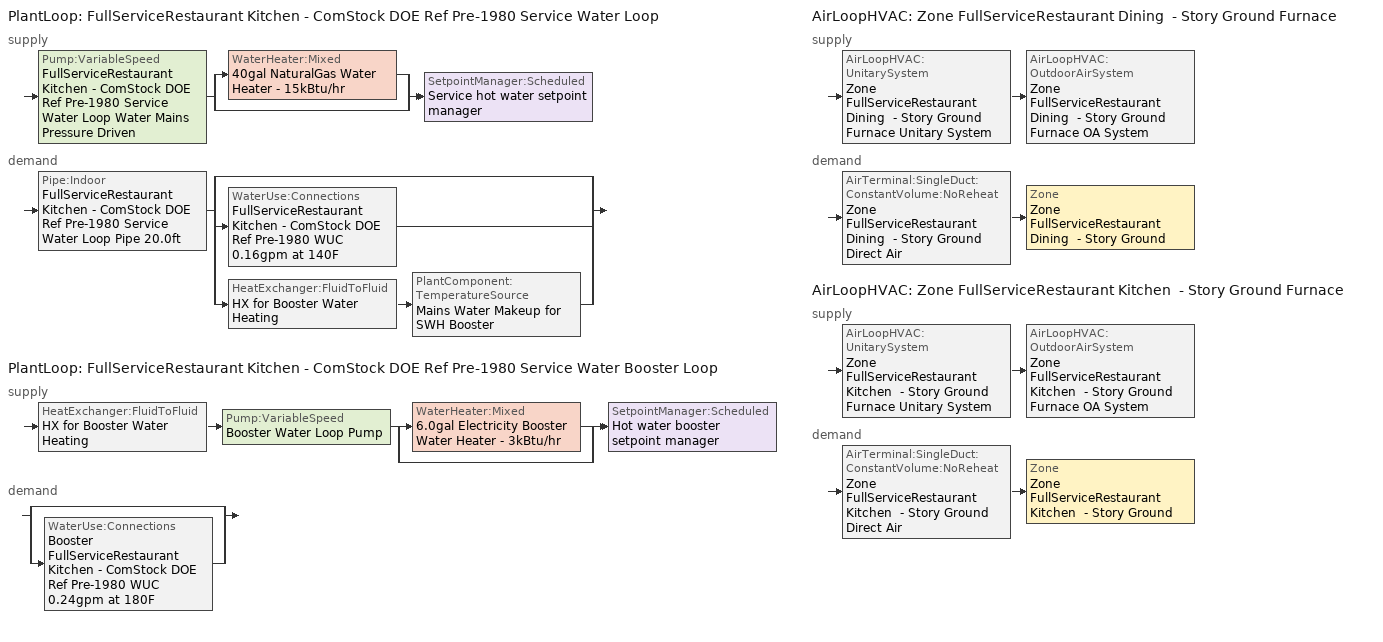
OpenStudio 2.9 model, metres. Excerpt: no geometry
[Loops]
PlantLoop 'FullServiceRestaurant Kitchen - ComStock DOE Ref Pre-1980 Service Water Loop'
 supply: Pump:VariableSpeed 'FullServiceRestaurant Kitchen - ComStock DOE Ref Pre-1980 Service Water Loop Water Mains Pressure Driven' > split
  | WaterHeater:Mixed '40gal NaturalGas Water Heater - 15kBtu/hr'
  | bypass
  join > SetpointManager:Scheduled 'Service hot water setpoint manager'
 demand: Pipe:Indoor 'FullServiceRestaurant Kitchen - ComStock DOE Ref Pre-1980 Service Water Loop Pipe 20.0ft' > split
  | bypass
  | WaterUse:Connections 'FullServiceRestaurant Kitchen - ComStock DOE Ref Pre-1980 WUC 0.16gpm at 140F'
  | HeatExchanger:FluidToFluid 'HX for Booster Water Heating' > PlantComponent:TemperatureSource 'Mains Water Makeup for SWH Booster'
PlantLoop 'FullServiceRestaurant Kitchen - ComStock DOE Ref Pre-1980 Service Water Booster Loop'
 supply: HeatExchanger:FluidToFluid 'HX for Booster Water Heating' > Pump:VariableSpeed 'Booster Water Loop Pump' > split
  | WaterHeater:Mixed '6.0gal Electricity Booster Water Heater - 3kBtu/hr'
  | bypass
  join > SetpointManager:Scheduled 'Hot water booster setpoint manager'
 demand: split
  | bypass
  | WaterUse:Connections 'Booster FullServiceRestaurant Kitchen - ComStock DOE Ref Pre-1980 WUC 0.24gpm at 180F'
AirLoopHVAC 'Zone FullServiceRestaurant Dining  - Story Ground Furnace'
 supply: AirLoopHVAC:UnitarySystem 'Zone FullServiceRestaurant Dining  - Story Ground Furnace Unitary System' > AirLoopHVAC:OutdoorAirSystem 'Zone FullServiceRestaurant Dining  - Story Ground Furnace OA System'
 demand: AirTerminal:SingleDuct:ConstantVolume:NoReheat 'Zone FullServiceRestaurant Dining  - Story Ground Direct Air' > Zone 'Zone FullServiceRestaurant Dining  - Story Ground'
AirLoopHVAC 'Zone FullServiceRestaurant Kitchen  - Story Ground Furnace'
 supply: AirLoopHVAC:UnitarySystem 'Zone FullServiceRestaurant Kitchen  - Story Ground Furnace Unitary System' > AirLoopHVAC:OutdoorAirSystem 'Zone FullServiceRestaurant Kitchen  - Story Ground Furnace OA System'
 demand: AirTerminal:SingleDuct:ConstantVolume:NoReheat 'Zone FullServiceRestaurant Kitchen  - Story Ground Direct Air' > Zone 'Zone FullServiceRestaurant Kitchen  - Story Ground'
[SizingPeriod:DesignDay] Barometric Pressure {Pa}=85421; Sky Clearness=0; Rain Indicator=0; Snow Indicator=0; Day of Month=21; Daylight Saving Time Indicator=0; Humidity Indicating Type=Wetbulb; Dry-Bulb Temperature Range Modifier Type=DefaultMultipliers
Name | Maximum Dry-Bulb Temperature {C} | Daily Dry-Bulb Temperature Range {deltaC} | Humidity Indicating Conditions at Maximum Dry-Bulb | Wind Speed {m/s} | Wind Direction {deg} | Month | Day Type | Solar Model Indicator | ASHRAE Taub | ASHRAE Taud
Greeley Weld Co Ann Htg 99% Condns DB 1 | -17.6 | 0 | -17.6 | 1.1 | 330 | 1 | WinterDesignDay | ASHRAEClearSky
Greeley Weld Co Ann Htg 99.6% Condns DB 1 | -21.3 | 0 | -21.3 | 1.1 | 330 | 1 | WinterDesignDay | ASHRAEClearSky
Greeley Weld Co Ann Htg Wind 99% Condns WS=>MCDB 1 | 3.1 | 0 | 3.1 | 11.9 | 330 | 1 | WinterDesignDay | ASHRAEClearSky
Greeley Weld Co April .4% Condns DB=>MCWB 1 | 27.3 | 15.8 | 11.1 | 3.5 | 140 | 4 | SummerDesignDay | ASHRAETau | 0.274 | 2.53
Greeley Weld Co April .4% Condns WB=>MCDB 1 | 22.7 | 15.8 | 12.7 | 3.5 | 140 | 4 | SummerDesignDay | ASHRAETau | 0.274 | 2.53
Greeley Weld Co August .4% Condns DB=>MCWB 1 | 36 | 16.9 | 17 | 3.5 | 140 | 8 | SummerDesignDay | ASHRAETau | 0.315 | 2.469
Greeley Weld Co August .4% Condns WB=>MCDB 1 | 29.9 | 16.9 | 20.5 | 3.5 | 140 | 8 | SummerDesignDay | ASHRAETau | 0.315 | 2.469
Greeley Weld Co December .4% Condns DB=>MCWB 1 | 16 | 14.7 | 6.1 | 3.5 | 140 | 12 | SummerDesignDay | ASHRAETau | 0.263 | 2.58
Greeley Weld Co December .4% Condns WB=>MCDB 1 | 15.3 | 14.7 | 6.6 | 3.5 | 140 | 12 | SummerDesignDay | ASHRAETau | 0.263 | 2.58
Greeley Weld Co February .4% Condns DB=>MCWB 1 | 18.7 | 14.7 | 7.2 | 3.5 | 140 | 2 | SummerDesignDay | ASHRAETau | 0.259 | 2.528
Greeley Weld Co February .4% Condns WB=>MCDB 1 | 17.5 | 14.7 | 7.5 | 3.5 | 140 | 2 | SummerDesignDay | ASHRAETau | 0.259 | 2.528
Greeley Weld Co January .4% Condns DB=>MCWB 1 | 16.2 | 14.9 | 6 | 3.5 | 140 | 1 | SummerDesignDay | ASHRAETau | 0.251 | 2.681
Greeley Weld Co January .4% Condns WB=>MCDB 1 | 15.2 | 14.9 | 6.5 | 3.5 | 140 | 1 | SummerDesignDay | ASHRAETau | 0.251 | 2.681
Greeley Weld Co July .4% Condns DB=>MCWB 1 | 37.8 | 17.5 | 17.5 | 3.5 | 140 | 7 | SummerDesignDay | ASHRAETau | 0.324 | 2.398
Greeley Weld Co July .4% Condns WB=>MCDB 1 | 29.4 | 17.5 | 20.7 | 3.5 | 140 | 7 | SummerDesignDay | ASHRAETau | 0.324 | 2.398
Greeley Weld Co June .4% Condns DB=>MCWB 1 | 36.9 | 16.3 | 16.3 | 3.5 | 140 | 6 | SummerDesignDay | ASHRAETau | 0.3 | 2.433
Greeley Weld Co June .4% Condns WB=>MCDB 1 | 28.7 | 16.3 | 19.4 | 3.5 | 140 | 6 | SummerDesignDay | ASHRAETau | 0.3 | 2.433
Greeley Weld Co March .4% Condns DB=>MCWB 1 | 23.9 | 16.3 | 9.2 | 3.5 | 140 | 3 | SummerDesignDay | ASHRAETau | 0.277 | 2.496
Greeley Weld Co March .4% Condns WB=>MCDB 1 | 21.5 | 16.3 | 10.3 | 3.5 | 140 | 3 | SummerDesignDay | ASHRAETau | 0.277 | 2.496
Greeley Weld Co May .4% Condns DB=>MCWB 1 | 32.8 | 15.5 | 15 | 3.5 | 140 | 5 | SummerDesignDay | ASHRAETau | 0.292 | 2.466
Greeley Weld Co May .4% Condns WB=>MCDB 1 | 27.1 | 15.5 | 17.3 | 3.5 | 140 | 5 | SummerDesignDay | ASHRAETau | 0.292 | 2.466
Greeley Weld Co November .4% Condns DB=>MCWB 1 | 22.4 | 15.4 | 9.1 | 3.5 | 140 | 11 | SummerDesignDay | ASHRAETau | 0.266 | 2.574
Greeley Weld Co November .4% Condns WB=>MCDB 1 | 20.2 | 15.4 | 10 | 3.5 | 140 | 11 | SummerDesignDay | ASHRAETau | 0.266 | 2.574
Greeley Weld Co October .4% Condns DB=>MCWB 1 | 28.8 | 16.6 | 12.3 | 3.5 | 140 | 10 | SummerDesignDay | ASHRAETau | 0.275 | 2.625
Greeley Weld Co October .4% Condns WB=>MCDB 1 | 25.5 | 16.6 | 13.5 | 3.5 | 140 | 10 | SummerDesignDay | ASHRAETau | 0.275 | 2.625
Greeley Weld Co September .4% Condns DB=>MCWB 1 | 33.7 | 17.6 | 16 | 3.5 | 140 | 9 | SummerDesignDay | ASHRAETau | 0.294 | 2.565
Greeley Weld Co September .4% Condns WB=>MCDB 1 | 28.6 | 17.6 | 18.3 | 3.5 | 140 | 9 | SummerDesignDay | ASHRAETau | 0.294 | 2.565
[Construction]
Uninsulated copper pipe 0.75in type L: Copper pipe 0.75in type L
[Material]
Copper pipe 0.75in type L: Roughness=Smooth; Thickness {m}=0.001143; Conductivity {W/m-K}=386; Density {kg/m3}=8906.27; Specific Heat {J/kg-K}=385.1856; Thermal Absorptance=0.9; Solar Absorptance=0.7; Visible Absorptance=0.7
[Sizing:Zone] Zone Cooling Design Supply Air Temperature Input Method=SupplyAirTemperature; Zone Cooling Design Supply Air Temperature {C}=14; Zone Cooling Design Supply Air Temperature Difference {deltaC}=11.11; Zone Heating Design Supply Air Temperature Input Method=SupplyAirTemperature; Zone Heating Design Supply Air Temperature {C}=40; Zone Heating Design Supply Air Temperature Difference {deltaC}=11.11; Zone Cooling Design Supply Air Humidity Ratio {kg-H2O/kg-air}=0.0085; Zone Heating Design Supply Air Humidity Ratio {kg-H2O/kg-air}=0.008; Cooling Design Air Flow Method=DesignDay; Heating Design Air Flow Method=DesignDay; Account for Dedicated Outdoor Air System=No; Dedicated Outdoor Air System Control Strategy=NeutralSupplyAir; Dedicated Outdoor Air Low Setpoint Temperature for Design {C}=autosize; Dedicated Outdoor Air High Setpoint Temperature for Design {C}=autosize
Zone FullServiceRestaurant Dining  - Story Ground; Zone FullServiceRestaurant Kitchen  - Story Ground
[Zone equipment]
Zone FullServiceRestaurant Dining  - Story Ground: Zone FullServiceRestaurant Kitchen  - Story Ground Transfer Air Source, Zone FullServiceRestaurant Dining  - Story Ground Direct Air
Zone FullServiceRestaurant Kitchen  - Story Ground: Zone FullServiceRestaurant Kitchen  - Story Ground Exhaust Fan, Zone FullServiceRestaurant Kitchen  - Story Ground Direct Air
[Fan:ZoneExhaust] Availability Schedule=RestaurantSitDown Kitchen_Exhaust_SCH; System Availability Manager Coupling Mode=Decoupled
Name | Fan Total Efficiency | Pressure Rise {Pa} | Maximum Flow Rate {m3/s} | Flow Fraction Schedule | Balanced Exhaust Fraction Schedule
Zone FullServiceRestaurant Kitchen  - Story Ground Exhaust Fan | 0.1595 | 124.544 | 0.0901231 | RestaurantSitDown Kitchen_Exhaust_SCH | RestaurantSitDown Kitchen Exhaust Fan Balanced Exhaust Fraction Schedule
Zone FullServiceRestaurant Kitchen  - Story Ground Transfer Air Source | 1 | 0 | 0.0841489
[WaterUse:Connections]
Name | Water Use Equipment Name 1
Booster FullServiceRestaurant Kitchen - ComStock DOE Ref Pre-1980 WUC 0.24gpm at 180F | Booster FullServiceRestaurant Kitchen - ComStock DOE Ref Pre-1980 Service Water Use 0.24gpm at 180F
FullServiceRestaurant Kitchen - ComStock DOE Ref Pre-1980 WUC 0.16gpm at 140F | FullServiceRestaurant Kitchen - ComStock DOE Ref Pre-1980 Service Water Use 0.16gpm at 140F
[WaterUse:Equipment:Definition] Sensible Fraction Schedule=Fraction Sensible - 0.2; Latent Fraction Schedule=Fraction Latent - 0.05
Name | Peak Flow Rate {m3/s} | Target Temperature Schedule
Booster FullServiceRestaurant Kitchen - ComStock DOE Ref Pre-1980 Service Water Use Def 0.24gpm | 1.52503e-05 | Mixed Water At Faucet Temp - 180F
FullServiceRestaurant Kitchen - ComStock DOE Ref Pre-1980 Service Water Use Def 0.16gpm | 1.01668e-05 | Mixed Water At Faucet Temp - 140F
[WaterUse:Equipment] Flow Rate Fraction Schedule=RestaurantSitDown BLDG_SWH_SCH
Name | Water Use Equipment Definition
Booster FullServiceRestaurant Kitchen - ComStock DOE Ref Pre-1980 Service Water Use 0.24gpm at 180F | Booster FullServiceRestaurant Kitchen - ComStock DOE Ref Pre-1980 Service Water Use Def 0.24gpm
FullServiceRestaurant Kitchen - ComStock DOE Ref Pre-1980 Service Water Use 0.16gpm at 140F | FullServiceRestaurant Kitchen - ComStock DOE Ref Pre-1980 Service Water Use Def 0.16gpm
[PlantLoop] Glycol Concentration=0; Plant Loop Volume {m3}=Autocalculate; Load Distribution Scheme=Optimal
Name | Maximum Loop Temperature {C} | Minimum Loop Temperature {C}
FullServiceRestaurant Kitchen - ComStock DOE Ref Pre-1980 Service Water Loop | 60 | 10
FullServiceRestaurant Kitchen - ComStock DOE Ref Pre-1980 Service Water Booster Loop
[Sizing:Plant] Loop Type=Heating; Loop Design Temperature Difference {deltaC}=5; Sizing Option=NonCoincident; Zone Timesteps in Averaging Window=1; Coincident Sizing Factor Mode=None
Name | Design Loop Exit Temperature {C}
FullServiceRestaurant Kitchen - ComStock DOE Ref Pre-1980 Service Water Loop | 60
FullServiceRestaurant Kitchen - ComStock DOE Ref Pre-1980 Service Water Booster Loop | 82.2222
[SetpointManager:Scheduled] Control Variable=Temperature
Name | Schedule | Setpoint Node or NodeList
Service hot water setpoint manager | Service Water Loop Temp - 140F | FullServiceRestaurant Kitchen - ComStock DOE Ref Pre-1980 Service Water Loop Supply Outlet Node
Hot water booster setpoint manager | Service Water Booster Temp - 180.00000000000006F | FullServiceRestaurant Kitchen - ComStock DOE Ref Pre-1980 Service Water Booster Loop Supply Outlet Node
[Pump:VariableSpeed] Motor Efficiency=1; Pump Control Type=Continuous; Skin Loss Radiative Fraction=0.5; Design Power Sizing Method=PowerPerFlowPerPressure; Design Electric Power per Unit Flow Rate {W/(m3/s)}=348701.1; Design Shaft Power per Unit Flow Rate per Unit Head {W-s/m3-Pa}=1.28205; Design Minimum Flow Rate Fraction=0
Name | Rated Pump Head {Pa} | Rated Power Consumption {W} | Minimum Flow Rate {m3/s}
FullServiceRestaurant Kitchen - ComStock DOE Ref Pre-1980 Service Water Loop Water Mains Pressure Driven | 0.001
Booster Water Loop Pump | 0 | 0 | 0
[WaterHeater:Mixed] Deadband Temperature Difference {deltaC}=2; Heater Control Type=Cycle; Off Cycle Parasitic Fuel Consumption Rate {W}=0; Off Cycle Parasitic Heat Fraction to Tank=0.8; On Cycle Parasitic Fuel Consumption Rate {W}=0; Ambient Temperature Indicator=Schedule; Use Side Effectiveness=1; Source Side Effectiveness=1; Use Side Design Flow Rate {m3/s}=autosize; Source Side Design Flow Rate {m3/s}=autosize; Indirect Water Heating Recovery Time {hr}=1.5; Source Side Flow Control Mode=IndirectHeatPrimarySetpoint
Name | Tank Volume {m3} | Setpoint Temperature Schedule | Maximum Temperature Limit {C} | Heater Maximum Capacity {W} | Heater Fuel Type | Heater Thermal Efficiency | Off Cycle Parasitic Fuel Type | On Cycle Parasitic Fuel Type | Ambient Temperature Schedule | Off Cycle Loss Coefficient to Ambient Temperature {W/K} | On Cycle Loss Coefficient to Ambient Temperature {W/K}
40gal NaturalGas Water Heater - 15kBtu/hr | 0.151416 | Service Water Loop Temp - 140F | 60 | 4463.02 | NaturalGas | 0.78 | NaturalGas | NaturalGas | Water Heater Ambient Temp Schedule - 70.0f | 6 | 6
6.0gal Electricity Booster Water Heater - 3kBtu/hr | 0.0227125 | Service Water Booster Temp - 180.00000000000006F | 82.2222 | 856.9 | Electricity | 1 | Electricity | Electricity | Water Heater Ambient Temp Schedule - 70.0 | 1.053 | 1.053
[Pipe:Indoor]
FullServiceRestaurant Kitchen - ComStock DOE Ref Pre-1980 Service Water Loop Pipe 20.0ft: Construction=Uninsulated copper pipe 0.75in type L; Environment Type=Schedule; Ambient Temperature Schedule=FullServiceRestaurant Kitchen - ComStock DOE Ref Pre-1980 Service Water Loop Piping Air Temp - 70F; Ambient Air Velocity Schedule=FullServiceRestaurant Kitchen - ComStock DOE Ref Pre-1980 Service Water Loop Piping Air Velocity - 0.67mph; Pipe Inside Diameter {m}=0.019939; Pipe Length {m}=6.096
[HeatExchanger:FluidToFluid]
HX for Booster Water Heating: Loop Demand Side Design Flow Rate {m3/s}=autosize; Loop Supply Side Design Flow Rate {m3/s}=autosize; Heat Exchange Model Type=Ideal; Heat Exchanger U-Factor Times Area Value {W/K}=autosize; Control Type=UncontrolledOn; Minimum Temperature Difference to Activate Heat Exchanger {deltaC}=0.01; Heat Transfer Metering End Use Type=LoopToLoop; Component Override Cooling Control Temperature Mode=Loop; Sizing Factor=1; Operation Minimum Temperature Limit {C}=0; Operation Maximum Temperature Limit {C}=100
[PlantComponent:TemperatureSource]
Mains Water Makeup for SWH Booster: Design Volume Flow Rate {m3/s}=autosize; Temperature Specification Type=Scheduled; Source Temperature {C}=8; Source Temperature Schedule=Mains Water Temperature
[EnergyManagementSystem:Sensor]
Mains_Water_Temp_Sen: Output Variable or Output Meter Index Key=Environment; Output Variable or Output Meter=Site Mains Water Temperature
[EnergyManagementSystem:Actuator]
Mains_Water_Temp_Act: Actuated Component=Mains Water Temperature; Actuated Component Type=Schedule:Constant; Actuated Component Control Type=Schedule Value
[EnergyManagementSystem:Program]
Mains_Water_Prg: SET Mains_Water_Temp_Act = Mains_Water_Temp_Sen
[EnergyManagementSystem:ProgramCallingManager]
Mains_Water_Prg_Mgr: BeginTimestepBeforePredictor; Mains_Water_Prg
[Refrigeration:WalkIn]
Full Service Restaurant Freezer: Availability Schedule=Always On Discrete; Rated Coil Cooling Capacity {W}=1670.51; Operating Temperature {C}=-23; Rated Cooling Source Temperature {C}=-28.3333; Rated Total Heating Power {W}=0; Rated Cooling Coil Fan Power {W}=180; Rated Circulation Fan Power {W}=0; Rated Total Lighting Power {W}=80; Lighting Schedule=Always On; Defrost Type=Electric; Defrost Control Type=TimeSchedule; Defrost Schedule=Refrigeration Defrost Schedule; Defrost Drip-Down Schedule=Refrigeration Dripdown Schedule; Defrost Power {W}=2000; Temperature Termination Defrost Fraction to Ice=0.7; Insulated Floor Surface Area {m2}=7.43224; Insulated Floor U-Value {W/m2-K}=0.207; WalkIn Zone Boundary 1=Refrigeration Walk In Zone Boundary 1
[Refrigeration:WalkIn:ZoneBoundary]
Refrigeration Walk In Zone Boundary 1: Zone=Zone FullServiceRestaurant Kitchen  - Story Ground; Total Insulated Surface Area Facing Zone {m2}=43.4; Insulated Surface U-Value Facing Zone {W/m2-K}=0.235; Area of Stocking Doors Facing Zone {m2}=2; Height of Stocking Doors Facing Zone {m}=2; Stocking Door Opening Schedule Name Facing Zone=door_wi_sched; Stocking Door Opening Protection Type Facing Zone=None
[Refrigeration:System]
Low Temperature: Refrigeration Condenser=Refrigeration Condenser Air Cooled 1; Minimum Condensing Temperature {C}=21; Refrigeration System Working Fluid Type=R404a; Suction Temperature Control Type=ConstantSuctionTemperature
[Refrigeration:Compressor]
Refrigeration Compressor 1: Refrigeration Compressor Power Curve=LT_compressor_power_smallandold; Refrigeration Compressor Capacity Curve=LT_compressor_capacity_smallandold; Rated Return Gas Temperature {C}=18.3; Rated Subcooling {deltaC}=0
[Refrigeration:Condenser:AirCooled]
Refrigeration Condenser Air Cooled 1: Rated Effective Total Heat Rejection Rate Curve=Condenser Heat Rejection Function of Temperature; Rated Subcooling Temperature Difference {deltaC}=0; Condenser Fan Speed Control Type=VariableSpeed; Rated Fan Power {W}=71.5931; Minimum Fan Air Flow Ratio=0
[AirLoopHVAC] Availability Schedule=Always On Discrete; Design Supply Air Flow Rate {m3/s}=AutoSize
Zone FullServiceRestaurant Dining  - Story Ground Furnace; Zone FullServiceRestaurant Kitchen  - Story Ground Furnace
[Sizing:System] Type of Load to Size On=Sensible; Design Outdoor Air Flow Rate {m3/s}=Autosize; Central Heating Maximum System Air Flow Ratio=0.3; Preheat Design Temperature {C}=7.22222; Preheat Design Humidity Ratio {kg-H2O/kg-Air}=0.008; Precool Design Temperature {C}=12.7778; Precool Design Humidity Ratio {kg-H2O/kg-Air}=0.008; Central Cooling Design Supply Air Temperature {C}=12.7778; Central Heating Design Supply Air Temperature {C}=50; Sizing Option=NonCoincident; 100% Outdoor Air in Cooling=Yes; 100% Outdoor Air in Heating=Yes; Central Cooling Design Supply Air Humidity Ratio {kg-H2O/kg-Air}=0.0085; Central Heating Design Supply Air Humidity Ratio {kg-H2O/kg-Air}=0.008; Cooling Design Air Flow Method=DesignDay; Cooling Design Air Flow Rate {m3/s}=0; Heating Design Air Flow Method=DesignDay; Heating Design Air Flow Rate {m3/s}=0; System Outdoor Air Method=ZoneSum; Zone Maximum Outdoor Air Fraction=1; Cooling Supply Air Flow Rate Per Floor Area {m3/s-m2}=0.00996765; Cooling Fraction of Autosized Cooling Supply Air Flow Rate=1; Cooling Supply Air Flow Rate Per Unit Cooling Capacity {m3/s-W}=3.94755e-05; Heating Supply Air Flow Rate Per Floor Area {m3/s-m2}=0.00996765; Heating Fraction of Autosized Heating Supply Air Flow Rate=1; Heating Fraction of Autosized Cooling Supply Air Flow Rate=1; Heating Supply Air Flow Rate Per Unit Heating Capacity {m3/s-W}=3.15882e-05; Cooling Design Capacity Method=CoolingDesignCapacity; Cooling Design Capacity {W}=autosize; Cooling Design Capacity Per Floor Area {W/m2}=234.7; Fraction of Autosized Cooling Design Capacity=1; Heating Design Capacity Method=HeatingDesignCapacity; Heating Design Capacity {W}=autosize; Heating Design Capacity Per Floor Area {W/m2}=157; Fraction of Autosized Heating Design Capacity=1; Central Cooling Capacity Control Method=OnOff
Zone FullServiceRestaurant Dining  - Story Ground Furnace; Zone FullServiceRestaurant Kitchen  - Story Ground Furnace
[Coil:Heating:Gas] Availability Schedule=Always On Discrete; Gas Burner Efficiency=0.78; Nominal Capacity {W}=AutoSize; Parasitic Electric Load {W}=0; Parasitic Gas Load {W}=0
Zone FullServiceRestaurant Dining  - Story Ground Furnace Heating Coil; Zone FullServiceRestaurant Kitchen  - Story Ground Furnace Heating Coil
[Fan:OnOff] Availability Schedule=Always On Discrete; Fan Total Efficiency=0.6; Pressure Rise {Pa}=124.544; Maximum Flow Rate {m3/s}=autosize; Motor Efficiency=1; Motor In Airstream Fraction=1
Name | Fan Power Ratio Function of Speed Ratio Curve | Fan Efficiency Ratio Function of Speed Ratio Curve
Zone FullServiceRestaurant Dining  - Story Ground Furnace Supply Fan | Fan On Off Power Curve | Fan On Off Efficiency Curve
Zone FullServiceRestaurant Kitchen  - Story Ground Furnace Supply Fan | Fan On Off Power Curve 1 | Fan On Off Efficiency Curve 1
[Controller:OutdoorAir] Minimum Outdoor Air Flow Rate {m3/s}=autosize; Maximum Outdoor Air Flow Rate {m3/s}=Autosize; Economizer Control Type=NoEconomizer; Economizer Control Action Type=ModulateFlow; Economizer Maximum Limit Dry-Bulb Temperature {C}=28; Economizer Maximum Limit Enthalpy {J/kg}=64000; Lockout Type=NoLockout; Minimum Limit Type=FixedMinimum; High Humidity Control=No; Heat Recovery Bypass Control Type=BypassWhenWithinEconomizerLimits
Name | Controller Mechanical Ventilation
Zone FullServiceRestaurant Dining  - Story Ground Furnace OA Controller | Controller Mechanical Ventilation 1
Zone FullServiceRestaurant Kitchen  - Story Ground Furnace OA Controller | Controller Mechanical Ventilation 2
[Controller:MechanicalVentilation] Availability Schedule=Always On Discrete; System Outdoor Air Method=ZoneSum
Controller Mechanical Ventilation 1; Controller Mechanical Ventilation 2
[AirLoopHVAC:OutdoorAirSystem]
Name | Controller
Zone FullServiceRestaurant Dining  - Story Ground Furnace OA System | Zone FullServiceRestaurant Dining  - Story Ground Furnace OA Controller
Zone FullServiceRestaurant Kitchen  - Story Ground Furnace OA System | Zone FullServiceRestaurant Kitchen  - Story Ground Furnace OA Controller
[AirLoopHVAC:UnitarySystem] Control Type=Load; Dehumidification Control Type=None; Availability Schedule=Always On Discrete; Fan Placement=BlowThrough; Supply Air Fan Operating Mode Schedule=Always Off Discrete; DX Heating Coil Sizing Ratio=1; Use DOAS DX Cooling Coil=No; DOAS DX Cooling Coil Leaving Minimum Air Temperature {C}=2; Latent Load Control=SensibleOnlyLoadControl; Supply Air Flow Rate During Cooling Operation {m3/s}=0; Supply Air Flow Rate During Heating Operation {m3/s}=Autosize; Supply Air Flow Rate When No Cooling or Heating is Required {m3/s}=Autosize; Maximum Supply Air Temperature {C}=50; Maximum Outdoor Dry-Bulb Temperature for Supplemental Heater Operation {C}=21; Maximum Cycling Rate {cycles/hr}=2.5; Heat Pump Time Constant {s}=60; Fraction of On-Cycle Power Use=0.01; Heat Pump Fan Delay Time {s}=60; Ancilliary On-Cycle Electric Power {W}=0; Ancilliary Off-Cycle Electric Power {W}=0
Name | Controlling Zone or Thermostat Location | Supply Fan | Heating Coil
Zone FullServiceRestaurant Dining  - Story Ground Furnace Unitary System | Zone FullServiceRestaurant Dining  - Story Ground | Zone FullServiceRestaurant Dining  - Story Ground Furnace Supply Fan | Zone FullServiceRestaurant Dining  - Story Ground Furnace Heating Coil
Zone FullServiceRestaurant Kitchen  - Story Ground Furnace Unitary System | Zone FullServiceRestaurant Kitchen  - Story Ground | Zone FullServiceRestaurant Kitchen  - Story Ground Furnace Supply Fan | Zone FullServiceRestaurant Kitchen  - Story Ground Furnace Heating Coil
[AirTerminal:SingleDuct:ConstantVolume:NoReheat] Availability Schedule=Always On Discrete; Maximum Air Flow Rate {m3/s}=AutoSize
Zone FullServiceRestaurant Dining  - Story Ground Direct Air; Zone FullServiceRestaurant Kitchen  - Story Ground Direct Air
[Schedule:Ruleset]
Name | Default Day Schedule | Summer Design Day Schedule | Winter Design Day Schedule
RestaurantSitDown Kitchen_Exhaust_SCH | RestaurantSitDown Kitchen_Exhaust_SCH Default | RestaurantSitDown Kitchen_Exhaust_SCH Summer Design Day | RestaurantSitDown Kitchen_Exhaust_SCH Winter Design Day
RestaurantSitDown Kitchen Exhaust Fan Balanced Exhaust Fraction Schedule | RestaurantSitDown Kitchen Exhaust Fan Balanced Exhaust Fraction Schedule Default | RestaurantSitDown Kitchen Exhaust Fan Balanced Exhaust Fraction Schedule Summer Design Day | RestaurantSitDown Kitchen Exhaust Fan Balanced Exhaust Fraction Schedule Winter Design Day
RestaurantSitDown BLDG_SWH_SCH | RestaurantSitDown BLDG_SWH_SCH Default | RestaurantSitDown BLDG_SWH_SCH Summer Design Day | RestaurantSitDown BLDG_SWH_SCH Winter Design Day
Fraction Sensible - 0.2 | Fraction Sensible - 0.2 Default
Fraction Latent - 0.05 | Fraction Latent - 0.05 Default
Mixed Water At Faucet Temp - 180F | Mixed Water At Faucet Temp - 180F Default
Mixed Water At Faucet Temp - 140F | Mixed Water At Faucet Temp - 140F Default
Service Water Loop Temp - 140F | Service Water Loop Temp - 140F Default
Water Heater Ambient Temp Schedule - 70.0f | Water Heater Ambient Temp Schedule - 70.0f Default
FullServiceRestaurant Kitchen - ComStock DOE Ref Pre-1980 Service Water Loop Piping Air Temp - 70F | FullServiceRestaurant Kitchen - ComStock DOE Ref Pre-1980 Service Water Loop Piping Air Temp - 70F Default
FullServiceRestaurant Kitchen - ComStock DOE Ref Pre-1980 Service Water Loop Piping Air Velocity - 0.67mph | FullServiceRestaurant Kitchen - ComStock DOE Ref Pre-1980 Service Water Loop Piping Air Velocity - 0.67mph Default
Service Water Booster Temp - 180.00000000000006F | Service Water Booster Temp - 180.00000000000006F Default
Water Heater Ambient Temp Schedule - 70.0 | Water Heater Ambient Temp Schedule - 70.0 Default
Always On | Always On Default
door_wi_sched | door_wi_sched Default
Refrigeration Defrost Schedule | Refrigeration Defrost Schedule Default - Full Service Restaurant Freezer
Refrigeration Dripdown Schedule | Refrigeration Dripdown Schedule Default - Full Service Restaurant Freezer
[Schedule:Day]
RestaurantSitDown Kitchen_Exhaust_SCH Default: Yes, 4, 15, 0, 20, 0, 1, 24, 0, 0
RestaurantSitDown Kitchen_Exhaust_SCH Winter Design Day; RestaurantSitDown Kitchen_Exhaust_SCH Summer Design Day: 5, 0, 0, 24, 0, 1
RestaurantSitDown Kitchen_Exhaust_SCH Default|WntrDsn|SmrDsn|Sun|Wkdy Day; autogen Schedule Rule 8 1_day_sch: Yes, 5, 0, 0, 24, 0, 1
RestaurantSitDown Kitchen Exhaust Fan Balanced Exhaust Fraction Schedule Default: Yes, 4, 15, 0, 21, 0, 0.93371, 24, 0, 0
RestaurantSitDown Kitchen Exhaust Fan Balanced Exhaust Fraction Schedule Winter Design Day; RestaurantSitDown Kitchen Exhaust Fan Balanced Exhaust Fraction Schedule Summer Design Day: 1, 0, 0.93371, 5, 0, 0, 24, 0, 0.93371
RestaurantSitDown Kitchen Exhaust Fan Balanced Exhaust Fraction Schedule Default|WntrDsn|SmrDsn|Sun|Wkdy Day; autogen Schedule Rule 9 1_day_sch: Yes, 1, 0, 0.93371, 5, 0, 0, 24, 0, 0.93371
RestaurantSitDown BLDG_SWH_SCH Default: Yes, 3, 15, 0, 3, 24, 0.00625, 3, 34, 0.0125, 3, 44, 0.01875, 3, 54, 0.025, 4, 4, 0.03125, 4, 15, 0.0375, 4, 25, 0.04375, 4, 35, 0.05, 4, 45, 0.05625, 4, 55, 0.0625, 5, 5, 0.06875, 5, 15, 0.075, 5, 25, 0.08125, 5, 35, 0.0875, 5, 45, 0.09375, 5, 55, 0.1, 6, 5, 0.10625, 6, 15, 0.1125, 6, 25, 0.11875, 6, 35, 0.125, 6, 45, 0.13125, 6, 55, 0.1375, 7, 5, 0.14375, 7, 15, 0.15, 8, 15, 0.15, 8, 24, 0.179167, 8, 34, 0.208333, 8, 44, 0.2375, 8, 54, 0.266667, 9, 4, 0.295833, 9, 14, 0.325, 9, 24, 0.354167, 9, 34, 0.383333, 9, 44, 0.4125, 9, 54, 0.441667, 10, 4, 0.470833, 10, 14, 0.5, 10, 15, 0.5, 10, 24, 0.455556, 10, 34, 0.411111, 10, 37, 0.4, 10, 47, 0.391667, 10, 57, 0.383333, 11, 7, 0.375, 11, 17, 0.366667, 11, 27, 0.358333, 11, 37, 0.35, 11, 47, 0.341667, 11, 57, 0.333333, 12, 7, 0.325, 12, 17, 0.316667, 12, 27, 0.308333, 12, 37, 0.3, 14, 7, 0.3, 14, 17, 0.316667, 14, 27, 0.333333, 14, 37, 0.35, 14, 47, 0.366667, 14, 57, 0.383333, 15, 7, 0.4, 15, 17, 0.416667, 15, 27, 0.433333, 15, 37, 0.45, 15, 47, 0.466667, 15, 57, 0.483333, 16, 7, 0.5, 16, 48, 0.5, 16, 58, 0.424242, 17, 8, 0.448485, 17, 18, 0.472727, 17, 28, 0.49697, 17, 30, 0.5, 17, 40, 0.483333, 17, 50, 0.466667, 18, 0, 0.45, 18, 10, 0.433333, 18, 20, 0.416667, 18, 30, 0.4, 18, 40, 0.366667, 18, 50, 0.333333, 19, 0, 0.3, 19, 10, 0.266667, 19, 20, 0.233333, 19, 30, 0.2, 19, 40, 0.208333, 19, 50, 0.216667, 20, 0, 0.225, 20, 10, 0.233333, 20, 20, 0.241667, 20, 30, 0.25, 20, 40, 0.208333, 20, 50, 0.166667, 21, 0, 0.125, 21, 10, 0.0833333, 21, 20, 0.0416667, 21, 30, 0, 24, 0, 0
RestaurantSitDown BLDG_SWH_SCH Summer Design Day: 1, 0, 0.2, 6, 0, 0, 7, 0, 0.15, 8, 0, 0.6, 9, 0, 0.55, 10, 0, 0.45, 11, 0, 0.4, 12, 0, 0.45, 13, 0, 0.4, 14, 0, 0.35, 17, 0, 0.3, 18, 0, 0.4, 19, 0, 0.55, 20, 0, 0.6, 21, 0, 0.5, 22, 0, 0.55, 23, 0, 0.45, 24, 0, 0.25
RestaurantSitDown BLDG_SWH_SCH SmrDsn|Wkdy Day: Yes, 4, 45, 0, 4, 55, 0.025, 5, 5, 0.05, 5, 15, 0.075, 5, 25, 0.1, 5, 35, 0.125, 5, 45, 0.15, 5, 55, 0.225, 6, 5, 0.3, 6, 15, 0.375, 6, 25, 0.45, 6, 35, 0.525, 6, 45, 0.6, 6, 55, 0.591667, 7, 5, 0.583333, 7, 15, 0.575, 7, 25, 0.566667, 7, 35, 0.558333, 7, 45, 0.55, 7, 55, 0.533333, 8, 5, 0.516667, 8, 15, 0.5, 8, 24, 0.483333, 8, 34, 0.466667, 8, 44, 0.45, 8, 45, 0.45, 8, 54, 0.436667, 9, 4, 0.423333, 9, 14, 0.41, 9, 22, 0.4, 9, 32, 0.436667, 9, 42, 0.423333, 9, 52, 0.41, 10, 0, 0.4, 10, 9, 0.391667, 10, 19, 0.383333, 10, 29, 0.375, 10, 39, 0.366667, 10, 49, 0.358333, 10, 59, 0.35, 11, 0, 0.35, 11, 9, 0.341667, 11, 19, 0.333333, 11, 29, 0.325, 11, 39, 0.316667, 11, 49, 0.308333, 11, 59, 0.3, 12, 0, 0.3, 14, 0, 0.3, 14, 9, 0.316667, 14, 19, 0.333333, 14, 29, 0.35, 14, 39, 0.366667, 14, 49, 0.383333, 14, 59, 0.4, 15, 0, 0.4, 15, 9, 0.425, 15, 19, 0.45, 15, 29, 0.475, 15, 39, 0.5, 15, 49, 0.525, 15, 59, 0.55, 16, 0, 0.55, 16, 10, 0.563333, 16, 20, 0.576667, 16, 30, 0.59, 16, 37, 0.6, 16, 47, 0.513333, 16, 57, 0.526667, 17, 7, 0.54, 17, 15, 0.55, 17, 25, 0.533333, 17, 35, 0.516667, 17, 45, 0.5, 17, 55, 0.483333, 18, 5, 0.466667, 18, 15, 0.45, 18, 25, 0.416667, 18, 35, 0.383333, 18, 45, 0.35, 18, 55, 0.316667, 19, 5, 0.283333, 19, 15, 0.25, 19, 25, 0.241667, 19, 35, 0.233333, 19, 45, 0.225, 19, 55, 0.216667, 20, 5, 0.208333, 20, 15, 0.2, 20, 25, 0.166667, 20, 35, 0.133333, 20, 45, 0.1, 20, 55, 0.0666667, 21, 5, 0.0333333, 21, 15, 0, 24, 0, 0
RestaurantSitDown BLDG_SWH_SCH Winter Design Day: 1, 0, 0.2, 6, 0, 0, 9, 0, 0.15, 10, 0, 0.5, 11, 0, 0.45, 13, 0, 0.5, 14, 0, 0.45, 16, 0, 0.4, 17, 0, 0.35, 18, 0, 0.4, 20, 0, 0.55, 21, 0, 0.5, 22, 0, 0.55, 23, 0, 0.4, 24, 0, 0.3
RestaurantSitDown BLDG_SWH_SCH WntrDsn|Sat Day: Yes, 3, 45, 0, 3, 54, 0.00833333, 4, 4, 0.0166667, 4, 15, 0.025, 4, 25, 0.0333333, 4, 35, 0.0416667, 4, 45, 0.05, 4, 55, 0.0583333, 5, 5, 0.0666667, 5, 15, 0.075, 5, 25, 0.0833333, 5, 35, 0.0916667, 5, 45, 0.1, 5, 55, 0.108333, 6, 5, 0.116667, 6, 15, 0.125, 6, 25, 0.133333, 6, 35, 0.141667, 6, 45, 0.15, 7, 45, 0.15, 7, 55, 0.208333, 8, 5, 0.266667, 8, 15, 0.325, 8, 24, 0.383333, 8, 34, 0.441667, 8, 44, 0.5, 8, 45, 0.5, 8, 54, 0.487879, 9, 4, 0.475758, 9, 14, 0.463636, 9, 24, 0.451515, 9, 26, 0.45, 10, 7, 0.5, 10, 17, 0.491667, 10, 27, 0.483333, 10, 37, 0.475, 10, 47, 0.466667, 10, 57, 0.458333, 11, 7, 0.45, 11, 17, 0.441667, 11, 27, 0.433333, 11, 37, 0.425, 11, 47, 0.416667, 11, 57, 0.408333, 12, 7, 0.4, 13, 7, 0.4, 13, 17, 0.391667, 13, 27, 0.383333, 13, 37, 0.375, 13, 47, 0.366667, 13, 57, 0.358333, 14, 7, 0.35, 14, 17, 0.358333, 14, 27, 0.366667, 14, 37, 0.375, 14, 47, 0.383333, 14, 57, 0.391667, 15, 7, 0.4, 15, 17, 0.425, 15, 27, 0.45, 15, 37, 0.475, 15, 47, 0.5, 15, 57, 0.525, 16, 7, 0.55, 16, 48, 0.55, 16, 58, 0.512121, 17, 8, 0.524242, 17, 18, 0.536364, 17, 28, 0.548485, 17, 30, 0.55, 17, 40, 0.525, 17, 50, 0.5, 18, 0, 0.475, 18, 10, 0.45, 18, 20, 0.425, 18, 30, 0.4, 18, 40, 0.383333, 18, 50, 0.366667, 19, 0, 0.35, 19, 10, 0.333333, 19, 20, 0.316667, 19, 30, 0.3, 19, 40, 0.283333, 19, 50, 0.266667, 20, 0, 0.25, 20, 10, 0.233333, 20, 20, 0.216667, 20, 30, 0.2, 20, 40, 0.166667, 20, 50, 0.133333, 21, 0, 0.1, 21, 10, 0.0666667, 21, 20, 0.0333333, 21, 30, 0, 24, 0, 0
Fraction Sensible - 0.2 Default: 24, 0, 0.2
Fraction Latent - 0.05 Default: 24, 0, 0.05
Mixed Water At Faucet Temp - 180F Default; Service Water Booster Temp - 180.00000000000006F Default: 24, 0, 82.2222
Mixed Water At Faucet Temp - 140F Default; Service Water Loop Temp - 140F Default: 24, 0, 60
Water Heater Ambient Temp Schedule - 70.0f Default; FullServiceRestaurant Kitchen - ComStock DOE Ref Pre-1980 Service Water Loop Piping Air Temp - 70F Default; Water Heater Ambient Temp Schedule - 70.0 Default: 24, 0, 21.1111
FullServiceRestaurant Kitchen - ComStock DOE Ref Pre-1980 Service Water Loop Piping Air Velocity - 0.67mph Default: 24, 0, 0.3
Always On Default: 24, 0, 1
door_wi_sched Default: 6, 0, 0, 22, 0, 0.0625, 24, 0, 0
Refrigeration Defrost Schedule Default - Full Service Restaurant Freezer; Refrigeration Dripdown Schedule Default - Full Service Restaurant Freezer: 0, 45, 0, 24, 0, 0
[Schedule:Rule]
Schedule Rule 8: Schedule Ruleset=RestaurantSitDown Kitchen_Exhaust_SCH; Rule Order=0; Day Schedule=RestaurantSitDown Kitchen_Exhaust_SCH Default|WntrDsn|SmrDsn|Sun|Wkdy Day; Apply Sunday=Yes; Apply Monday=Yes; Apply Tuesday=Yes; Apply Wednesday=Yes; Apply Thursday=Yes; Apply Friday=Yes; Date Specification Type=DateRange; Start Month=1; Start Day=1; End Month=12; End Day=31
Schedule Rule 9: Schedule Ruleset=RestaurantSitDown Kitchen Exhaust Fan Balanced Exhaust Fraction Schedule; Rule Order=0; Day Schedule=RestaurantSitDown Kitchen Exhaust Fan Balanced Exhaust Fraction Schedule Default|WntrDsn|SmrDsn|Sun|Wkdy Day; Apply Sunday=Yes; Apply Monday=Yes; Apply Tuesday=Yes; Apply Wednesday=Yes; Apply Thursday=Yes; Apply Friday=Yes; Date Specification Type=DateRange; Start Month=1; Start Day=1; End Month=12; End Day=31
Schedule Rule 10: Schedule Ruleset=RestaurantSitDown BLDG_SWH_SCH; Rule Order=1; Day Schedule=RestaurantSitDown BLDG_SWH_SCH SmrDsn|Wkdy Day; Apply Monday=Yes; Apply Tuesday=Yes; Apply Wednesday=Yes; Apply Thursday=Yes; Apply Friday=Yes; Date Specification Type=DateRange; Start Month=1; Start Day=1; End Month=12; End Day=31
Schedule Rule 11: Schedule Ruleset=RestaurantSitDown BLDG_SWH_SCH; Rule Order=0; Day Schedule=RestaurantSitDown BLDG_SWH_SCH WntrDsn|Sat Day; Date Specification Type=DateRange; Start Month=1; Start Day=1; End Month=12; End Day=31; Apply Saturday=Yes
autogen Schedule Rule 9 1: Schedule Ruleset=RestaurantSitDown Kitchen Exhaust Fan Balanced Exhaust Fraction Schedule; Rule Order=1; Day Schedule=autogen Schedule Rule 9 1_day_sch; Apply Sunday=Yes; Apply Monday=Yes; Apply Tuesday=Yes; Apply Wednesday=Yes; Apply Thursday=Yes; Apply Friday=Yes; Date Specification Type=SpecificDates; Apply Saturday=Yes; Specific Month 1=1; Specific Day 1=4; Specific Month 2=1; Specific Day 2=11; Specific Month 3=1; Specific Day 3=18; Specific Month 4=1; Specific Day 4=25; Specific Month 5=2; Specific Day 5=1; Specific Month 6=2; Specific Day 6=8; Specific Month 7=2; Specific Day 7=15; Specific Month 8=2; Specific Day 8=22; Specific Month 9=3; Specific Day 9=1; Specific Month 10=3; Specific Day 10=8; Specific Month 11=3; Specific Day 11=15; Specific Month 12=3; Specific Day 12=22; Specific Month 13=3; Specific Day 13=29; Specific Month 14=4; Specific Day 14=5; Specific Month 15=4; Specific Day 15=12; Specific Month 16=4; Specific Day 16=19; Specific Month 17=4; Specific Day 17=26; Specific Month 18=5; Specific Day 18=3; Specific Month 19=5; Specific Day 19=10; Specific Month 20=5; Specific Day 20=17; Specific Month 21=5; Specific Day 21=24; Specific Month 22=5; Specific Day 22=31; Specific Month 23=6; Specific Day 23=7; Specific Month 24=6; Specific Day 24=14; Specific Month 25=6; Specific Day 25=21; Specific Month 26=6; Specific Day 26=28; Specific Month 27=7; Specific Day 27=5; Specific Month 28=7; Specific Day 28=12; Specific Month 29=7; Specific Day 29=19; Specific Month 30=7; Specific Day 30=26; Specific Month 31=8; Specific Day 31=2; Specific Month 32=8; Specific Day 32=9; Specific Month 33=8; Specific Day 33=16; Specific Month 34=8; Specific Day 34=23; Specific Month 35=8; Specific Day 35=30; Specific Month 36=9; Specific Day 36=6; Specific Month 37=9; Specific Day 37=13; Specific Month 38=9; Specific Day 38=20; Specific Month 39=9; Specific Day 39=27; Specific Month 40=10; Specific Day 40=4; Specific Month 41=10; Specific Day 41=11; Specific Month 42=10; Specific Day 42=18; Specific Month 43=10; Specific Day 43=25; Specific Month 44=11; Specific Day 44=1; Specific Month 45=11; Specific Day 45=8; Specific Month 46=11; Specific Day 46=15; Specific Month 47=11; Specific Day 47=22; Specific Month 48=11; Specific Day 48=29; Specific Month 49=12; Specific Day 49=6; Specific Month 50=12; Specific Day 50=13; Specific Month 51=12; Specific Day 51=20; Specific Month 52=12; Specific Day 52=27
autogen Schedule Rule 8 1: Schedule Ruleset=RestaurantSitDown Kitchen_Exhaust_SCH; Rule Order=1; Day Schedule=autogen Schedule Rule 8 1_day_sch; Apply Sunday=Yes; Apply Monday=Yes; Apply Tuesday=Yes; Apply Wednesday=Yes; Apply Thursday=Yes; Apply Friday=Yes; Date Specification Type=SpecificDates; Apply Saturday=Yes; Specific Month 1=1; Specific Day 1=4; Specific Month 2=1; Specific Day 2=11; Specific Month 3=1; Specific Day 3=18; Specific Month 4=1; Specific Day 4=25; Specific Month 5=2; Specific Day 5=1; Specific Month 6=2; Specific Day 6=8; Specific Month 7=2; Specific Day 7=15; Specific Month 8=2; Specific Day 8=22; Specific Month 9=3; Specific Day 9=1; Specific Month 10=3; Specific Day 10=8; Specific Month 11=3; Specific Day 11=15; Specific Month 12=3; Specific Day 12=22; Specific Month 13=3; Specific Day 13=29; Specific Month 14=4; Specific Day 14=5; Specific Month 15=4; Specific Day 15=12; Specific Month 16=4; Specific Day 16=19; Specific Month 17=4; Specific Day 17=26; Specific Month 18=5; Specific Day 18=3; Specific Month 19=5; Specific Day 19=10; Specific Month 20=5; Specific Day 20=17; Specific Month 21=5; Specific Day 21=24; Specific Month 22=5; Specific Day 22=31; Specific Month 23=6; Specific Day 23=7; Specific Month 24=6; Specific Day 24=14; Specific Month 25=6; Specific Day 25=21; Specific Month 26=6; Specific Day 26=28; Specific Month 27=7; Specific Day 27=5; Specific Month 28=7; Specific Day 28=12; Specific Month 29=7; Specific Day 29=19; Specific Month 30=7; Specific Day 30=26; Specific Month 31=8; Specific Day 31=2; Specific Month 32=8; Specific Day 32=9; Specific Month 33=8; Specific Day 33=16; Specific Month 34=8; Specific Day 34=23; Specific Month 35=8; Specific Day 35=30; Specific Month 36=9; Specific Day 36=6; Specific Month 37=9; Specific Day 37=13; Specific Month 38=9; Specific Day 38=20; Specific Month 39=9; Specific Day 39=27; Specific Month 40=10; Specific Day 40=4; Specific Month 41=10; Specific Day 41=11; Specific Month 42=10; Specific Day 42=18; Specific Month 43=10; Specific Day 43=25; Specific Month 44=11; Specific Day 44=1; Specific Month 45=11; Specific Day 45=8; Specific Month 46=11; Specific Day 46=15; Specific Month 47=11; Specific Day 47=22; Specific Month 48=11; Specific Day 48=29; Specific Month 49=12; Specific Day 49=6; Specific Month 50=12; Specific Day 50=13; Specific Month 51=12; Specific Day 51=20; Specific Month 52=12; Specific Day 52=27
[Schedule:Constant]
Name | Value
Always On Discrete | 1
Mains Water Temperature | 10
Always Off Discrete | 0
[Curve:Bicubic] Minimum Value of x=-40; Maximum Value of x=-17.8; Minimum Value of y=10; Maximum Value of y=48.9
Name | Coefficient1 Constant | Coefficient2 x | Coefficient3 x**2 | Coefficient4 y | Coefficient5 y**2 | Coefficient6 x*y | Coefficient7 x**3 | Coefficient8 y**3 | Coefficient9 x**2*y | Coefficient10 x*y**2
LT_compressor_power_smallandold | 4018 | 95 | 1.507 | 5.705 | 1.247 | -1.381 | 0.01277 | -0.007518 | -0.02424 | 0.02917
LT_compressor_capacity_smallandold | 23500 | 816.7 | 10.7 | -28.24 | 0.1131 | -0.4553 | 0.05604 | -0.00412 | -0.006728 | 0.006782
[Curve:Linear]
Condenser Heat Rejection Function of Temperature: Coefficient1 Constant=0; Coefficient2 x=22000; Minimum Value of x=-50; Maximum Value of x=50
[Curve:Exponent] Coefficient1 Constant=1; Coefficient2 Constant=0; Coefficient3 Constant=0; Minimum Value of x=0; Maximum Value of x=1
Fan On Off Power Curve; Fan On Off Power Curve 1
[Curve:Cubic] Coefficient1 Constant=1; Coefficient2 x=0; Coefficient3 x**2=0; Coefficient4 x**3=0; Minimum Value of x=0; Maximum Value of x=1
Fan On Off Efficiency Curve; Fan On Off Efficiency Curve 1
